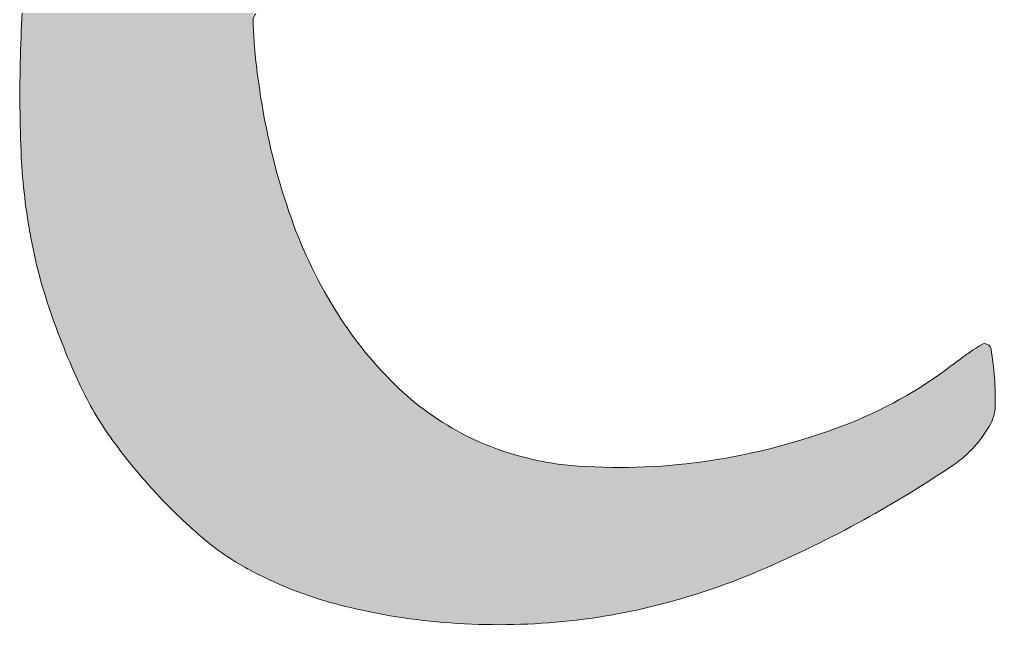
# Model space of a CAD drawing. Extents: x -1067 to 23308, y -6822 to 57810.
# Drawn here: x 430.62 to 433.254, y 94.007 to 95.641 of the extents above; entities that cross this region are included whole.
import ezdxf

# ---------------------------------------------------------------- set-up
doc = ezdxf.new("R2010")
doc.units = 0
doc.layers.get('0').update_dxf_attribs({"lineweight": 13})
doc.layers.add('G-XREF-____-OTLN', color=7, linetype='Continuous', lineweight=13)

# ---------------------------------------------------------------- blocks, each defined once
blk = doc.blocks.new('Blockreferenz-A0UJ2DPOXE')
at = {"layer": 'G-XREF-____-OTLN', "color": 0, "linetype": 'ByBlock', "lineweight": -2, "ltscale": 0.13}
for centre, major_axis, end_param in [((435.6958, 95.3949), (-5.0562, 0.4373), 0.053993), ((431.2725, 95.6402), (-0.0147, 0.0161), 0.86229), ((432.8057, 95.6877), (-1.555, -0.0481), 0.040783), ((432.5779, 95.6713), (-1.3239, -0.0951), 0.059532), ((434.3284, 95.439), (-3.7051, 0.1197), 0.073604), ((433.8294, 95.8366), (-2.5675, -0.339), 0.036103), ((433.0399, 95.7032), (-1.7641, -0.298), 0.173874), ((432.268, 95.3539), (-1.6435, -0.0679), 0.135113), ((432.5659, 95.5348), (-1.2119, -0.4304), 0.22269), ((432.028, 95.3111), (-1.3793, -0.2459), 0.148332), ((432.6109, 95.5073), (-1.9107, -0.6433), 0.112922), ((432.37, 95.4109), (-0.891, -0.5635), 0.247312), ((433.9004, 93.6903), (-0.6833, 1.0748), 0.021724), ((433.2242, 94.754), (0, 0.0132), 0.566294), ((433.2242, 94.7492), (0.0177, 0.0029), 1.40749), ((434.0224, 93.5464), (-0.8556, 1.1847), 0.025692), ((433.6837, 94.0154), (-0.4898, 0.7347), 0.037471), ((432.3408, 94.6036), (0.9104, 0.072), 0.084371), ((432.4291, 95.6372), (0.4151, -1.091), 0.287595), ((431.574, 95.0221), (-0.7892, -0.3693), 0.184038), ((432.5235, 94.6181), (0.7297, -0.0212), 0.107978), ((432.1639, 95.1938), (-0.5198, -0.5474), 0.317674), ((433.1516, 94.5998), (0.0896, -0.048), 0.462354), ((432.2223, 96.1808), (0.2633, -1.7289), 0.212432), ((432.9638, 94.7004), (0.1759, -0.2609), 0.486215), ((432.1213, 95.4142), (-1.2555, -0.8996), 0.119884), ((432.1815, 95.231), (-0.3404, -0.7196), 0.374994), ((432.2381, 96.0767), (-0.1098, -1.6399), 0.218036), ((431.3671, 97.0687), (1.5314, -2.7766), 0.089161), ((432.094, 95.3892), (-1.1117, -1.0183), 0.120739), ((431.3876, 97.0316), (1.2323, -2.8757), 0.099176), ((431.574, 94.7823), (-0.4609, -0.5379), 0.212404), ((431.7522, 95.1117), (-0.5154, -0.9523), 0.240438), ((431.88, 95.8825), (0.482, -1.8155), 0.145328), ((431.9011, 95.6812), (-0.4226, -1.6172), 0.173675), ((431.9225, 95.7224), (0.1452, -1.7066), 0.174649), ((431.9133, 95.8303), (-0.149, -1.815), 0.166803)]:
    blk.add_ellipse(centre, major_axis=major_axis, ratio=1, start_param=0, end_param=end_param, dxfattribs=at)
for points in [[(431.2354, 94.1602), (431.232, 96.9409), (431.2354, 96.9436)], [(431.215, 94.1717), (431.1936, 96.9076), (431.215, 96.9261)], [(431.232, 94.1621), (431.215, 96.9261), (431.232, 96.9409)], [(431.215, 94.1717), (431.215, 96.9261), (431.232, 94.1621)], [(431.232, 94.1621), (431.232, 96.9409), (431.2354, 94.1602)], [(431.1898, 94.1873), (431.1727, 96.8884), (431.1898, 96.9043)], [(431.1936, 94.1848), (431.1898, 96.9043), (431.1936, 96.9076)], [(431.1898, 94.1873), (431.1898, 96.9043), (431.1936, 94.1848)], [(431.1936, 94.1848), (431.1936, 96.9076), (431.215, 94.1717)], [(431.1489, 94.2158), (431.1324, 96.8498), (431.1489, 96.8662)], [(431.1523, 94.2132), (431.1489, 96.8662), (431.1523, 96.8694)], [(431.1489, 94.2158), (431.1489, 96.8662), (431.1523, 94.2132)], [(431.1727, 94.1986), (431.1523, 96.8694), (431.1727, 96.8884)], [(431.1523, 94.2132), (431.1523, 96.8694), (431.1727, 94.1986)], [(431.1727, 94.1986), (431.1727, 96.8884), (431.1898, 94.1873)], [(431.1324, 94.2285), (431.1131, 96.8306), (431.1324, 96.8498)], [(431.1324, 94.2285), (431.1324, 96.8498), (431.1489, 94.2158)], [(431.1093, 94.2477), (431.0903, 96.8066), (431.1093, 96.8269)], [(431.1131, 94.2444), (431.1093, 96.8269), (431.1131, 96.8306)], [(431.1093, 94.2477), (431.1093, 96.8269), (431.1131, 94.2444)], [(431.1131, 94.2444), (431.1131, 96.8306), (431.1324, 94.2285)], [(431.0711, 94.2819), (431.0678, 96.7825), (431.0711, 96.7862)], [(431.0903, 94.2644), (431.0711, 96.7862), (431.0903, 96.8066)], [(431.0711, 94.2819), (431.0711, 96.7862), (431.0903, 94.2644)], [(431.0903, 94.2644), (431.0903, 96.8066), (431.1093, 94.2477)], [(431.0458, 94.3057), (431.0343, 96.7442), (431.0458, 96.7574)], [(431.0678, 94.2848), (431.0458, 96.7574), (431.0678, 96.7825)], [(431.0458, 94.3057), (431.0458, 96.7574), (431.0678, 94.2848)], [(431.0678, 94.2848), (431.0678, 96.7825), (431.0711, 94.2819)], [(431.0242, 94.327), (431.0031, 96.7062), (431.0242, 96.732)], [(431.0343, 94.3171), (431.0242, 96.732), (431.0343, 96.7442)], [(431.0242, 94.327), (431.0242, 96.732), (431.0343, 94.3171)], [(431.0343, 94.3171), (431.0343, 96.7442), (431.0458, 94.3057)], [(431.0031, 94.3488), (430.9989, 96.7011), (431.0031, 96.7062)], [(431.0031, 94.3488), (431.0031, 96.7062), (431.0242, 94.327)], [(430.9824, 94.3709), (430.9656, 96.6574), (430.9824, 96.6794)], [(430.9989, 94.3533), (430.9824, 96.6794), (430.9989, 96.7011)], [(430.9824, 94.3709), (430.9824, 96.6794), (430.9989, 94.3533)], [(430.9989, 94.3533), (430.9989, 96.7011), (431.0031, 94.3488)], [(430.9617, 94.3939), (430.9416, 96.6236), (430.9617, 96.6521)], [(430.9656, 94.3896), (430.9617, 96.6521), (430.9656, 96.6574)], [(430.9617, 94.3939), (430.9617, 96.6521), (430.9656, 94.3896)], [(430.9656, 94.3896), (430.9656, 96.6574), (430.9824, 94.3709)], [(430.9338, 94.4266), (430.9219, 96.5945), (430.9338, 96.6127)], [(430.9416, 94.4173), (430.9338, 96.6127), (430.9416, 96.6236)], [(430.9338, 94.4266), (430.9338, 96.6127), (430.9416, 94.4173)], [(430.9416, 94.4173), (430.9416, 96.6236), (430.9617, 94.3939)], [(430.9219, 94.441), (430.9037, 96.5668), (430.9219, 96.5945)], [(430.9219, 94.441), (430.9219, 96.5945), (430.9338, 94.4266)], [(430.9027, 94.4652), (430.884, 96.5342), (430.9027, 96.5651)], [(430.9037, 94.4639), (430.9027, 96.5651), (430.9037, 96.5668)], [(430.9027, 94.4652), (430.9027, 96.5651), (430.9037, 94.4639)], [(430.9037, 94.4639), (430.9037, 96.5668), (430.9219, 94.441)], [(430.884, 94.4897), (430.8753, 96.5199), (430.884, 96.5342)], [(430.884, 94.4897), (430.884, 96.5342), (430.9027, 94.4652)], [(430.8658, 94.5146), (430.8505, 96.4756), (430.8658, 96.5028)], [(430.8753, 94.5016), (430.8658, 96.5028), (430.8753, 96.5199)], [(430.8658, 94.5146), (430.8658, 96.5028), (430.8753, 94.5016)], [(430.8753, 94.5016), (430.8753, 96.5199), (430.884, 94.4897)], [(430.8485, 94.5397), (430.836, 96.4475), (430.8485, 96.4719)], [(430.8505, 94.5366), (430.8485, 96.4719), (430.8505, 96.4756)], [(430.8485, 94.5397), (430.8485, 96.4719), (430.8505, 94.5366)], [(430.8505, 94.5366), (430.8505, 96.4756), (430.8658, 94.5146)], [(430.836, 94.559), (430.8235, 96.4231), (430.836, 96.4475)], [(430.836, 94.559), (430.836, 96.4475), (430.8485, 94.5397)], [(430.8221, 94.5818), (430.809, 96.3929), (430.8221, 96.4203)], [(430.8235, 94.5796), (430.8221, 96.4203), (430.8235, 96.4231)], [(430.8221, 94.5818), (430.8221, 96.4203), (430.8235, 94.5796)], [(430.8235, 94.5796), (430.8235, 96.4231), (430.836, 94.559)], [(430.809, 94.6051), (430.7976, 96.3692), (430.809, 96.3929)], [(430.809, 94.6051), (430.809, 96.3929), (430.8221, 94.5818)], [(430.7965, 94.6288), (430.7848, 96.3412), (430.7965, 96.3668)], [(430.7976, 94.6267), (430.7965, 96.3668), (430.7976, 96.3692)], [(430.7965, 94.6288), (430.7965, 96.3668), (430.7976, 94.6267)], [(430.7976, 94.6267), (430.7976, 96.3692), (430.809, 94.6051)], [(430.7848, 94.6528), (430.7729, 96.3149), (430.7848, 96.3412)], [(430.7848, 94.6528), (430.7848, 96.3412), (430.7965, 94.6288)], [(430.7729, 94.6791), (430.7691, 96.3062), (430.7729, 96.3149)], [(430.7729, 94.6791), (430.7729, 96.3149), (430.7848, 94.6528)], [(430.7691, 94.6873), (430.754, 96.2714), (430.7691, 96.3062)], [(430.7691, 94.6873), (430.7691, 96.3062), (430.7729, 94.6791)], [(430.7491, 94.734), (430.7395, 96.2369), (430.7491, 96.2601)], [(430.754, 94.7221), (430.7491, 96.2601), (430.754, 96.2714)], [(430.7491, 94.734), (430.7491, 96.2601), (430.754, 94.7221)], [(430.754, 94.7221), (430.754, 96.2714), (430.7691, 94.6873)], [(430.7395, 94.7572), (430.7263, 96.2049), (430.7395, 96.2369)], [(430.7395, 94.7572), (430.7395, 96.2369), (430.7491, 94.734)], [(430.7263, 94.7911), (430.7258, 96.2033), (430.7263, 96.2049)], [(430.7263, 94.7911), (430.7263, 96.2049), (430.7395, 94.7572)], [(430.7258, 94.7926), (430.7151, 96.1758), (430.7258, 96.2033)], [(430.7258, 94.7926), (430.7258, 96.2033), (430.7263, 94.7911)], [(430.7126, 94.8282), (430.7046, 96.1464), (430.7126, 96.1688)], [(430.7151, 94.8215), (430.7126, 96.1688), (430.7151, 96.1758)], [(430.7126, 94.8282), (430.7126, 96.1688), (430.7151, 94.8215)], [(430.7151, 94.8215), (430.7151, 96.1758), (430.7258, 94.7926)], [(430.7002, 94.864), (430.6949, 96.1167), (430.7002, 96.1329)], [(430.7046, 94.8512), (430.7002, 96.1329), (430.7046, 96.1464)], [(430.7002, 94.864), (430.7002, 96.1329), (430.7046, 94.8512)], [(430.7046, 94.8512), (430.7046, 96.1464), (430.7126, 94.8282)], [(430.6895, 94.897), (430.6859, 96.0869), (430.6895, 96.0989)], [(430.6949, 94.8804), (430.6895, 96.0989), (430.6949, 96.1167)], [(430.6895, 94.897), (430.6895, 96.0989), (430.6949, 94.8804)], [(430.6949, 94.8804), (430.6949, 96.1167), (430.7002, 94.864)], [(430.6859, 94.9092), (430.6797, 96.0641), (430.6859, 96.0869)], [(430.6859, 94.9092), (430.6859, 96.0869), (430.6895, 94.897)], [(430.6777, 94.9376), (430.6707, 96.0282), (430.6777, 96.0568)], [(430.6797, 94.9302), (430.6777, 96.0568), (430.6797, 96.0641)], [(430.6777, 94.9376), (430.6777, 96.0568), (430.6797, 94.9302)], [(430.6797, 94.9302), (430.6797, 96.0641), (430.6859, 94.9092)], [(430.6703, 94.9653), (430.6633, 95.9944), (430.6703, 96.0265)], [(430.6707, 94.9636), (430.6703, 96.0265), (430.6707, 96.0282)], [(430.6703, 94.9653), (430.6703, 96.0265), (430.6707, 94.9636)], [(430.6707, 94.9636), (430.6707, 96.0282), (430.6777, 94.9376)], [(430.6633, 94.9942), (430.6625, 95.9906), (430.6633, 95.9944)], [(430.6633, 94.9942), (430.6633, 95.9944), (430.6703, 94.9653)], [(430.6625, 94.9973), (430.657, 95.9622), (430.6625, 95.9906)], [(430.6625, 94.9973), (430.6625, 95.9906), (430.6633, 94.9942)], [(430.6552, 95.0311), (430.6515, 95.9299), (430.6552, 95.9516)], [(430.657, 95.0228), (430.6552, 95.9516), (430.657, 95.9622)], [(430.6552, 95.0311), (430.6552, 95.9516), (430.657, 95.0228)], [(430.657, 95.0228), (430.657, 95.9622), (430.6625, 94.9973)], [(430.6515, 95.0505), (430.6487, 95.9107), (430.6515, 95.9299)], [(430.6515, 95.0505), (430.6515, 95.9299), (430.6552, 95.0311)], [(430.6468, 95.0768), (430.6428, 95.8648), (430.6468, 95.8974)], [(430.6487, 95.0651), (430.6468, 95.8974), (430.6487, 95.9107)], [(430.6468, 95.0768), (430.6468, 95.8974), (430.6487, 95.0651)], [(430.6487, 95.0651), (430.6487, 95.9107), (430.6515, 95.0505)], [(431.2354, 94.1602), (431.2354, 95.9111), (431.2356, 94.1601)], [(431.2356, 94.1601), (431.2354, 95.9111), (431.2356, 95.9091)], [(431.2356, 94.1601), (431.2356, 95.9091), (431.2362, 94.1598)], [(431.2362, 94.1598), (431.2356, 95.9091), (431.2362, 95.9071)], [(431.2362, 94.1598), (431.2362, 95.9071), (431.2369, 94.1594)], [(431.2369, 94.1594), (431.2362, 95.9071), (431.2369, 95.9057)], [(431.2369, 94.1594), (431.2369, 95.9057), (431.237, 94.1593)], [(431.237, 94.1593), (431.2369, 95.9057), (431.237, 95.9053)], [(431.237, 94.1593), (431.237, 95.9053), (431.2381, 94.1587)], [(431.2381, 94.1587), (431.237, 95.9053), (431.2381, 95.9036)], [(431.2381, 94.1587), (431.2381, 95.9036), (431.2395, 94.158)], [(431.2395, 94.158), (431.2381, 95.9036), (431.2395, 95.9021)], [(431.2395, 94.158), (431.2395, 95.9021), (431.2411, 94.1572)], [(431.2411, 94.1572), (431.2395, 95.9021), (431.2411, 95.9008)], [(431.2411, 94.1572), (431.2411, 95.9008), (431.2429, 94.1563)], [(431.2429, 94.1563), (431.2411, 95.9008), (431.2429, 95.8998)], [(431.2429, 94.1563), (431.2429, 95.8998), (431.2447, 94.1553)], [(431.2447, 94.1553), (431.2429, 95.8998), (431.2447, 95.899)], [(431.2447, 94.1553), (431.2447, 95.899), (431.2467, 94.1543)], [(431.2467, 94.1543), (431.2447, 95.899), (431.2467, 95.8985)], [(431.2467, 94.1543), (431.2467, 95.8985), (431.2488, 94.1532)], [(431.2488, 94.1532), (431.2467, 95.8985), (431.2488, 95.8984)], [(431.2488, 94.1532), (431.2488, 95.8984), (431.2507, 94.1522)], [(431.2507, 94.1522), (431.2488, 95.8984), (431.2507, 95.8984)], [(431.2507, 95.6395), (431.2507, 95.8984), (431.2508, 95.6427)], [(430.6426, 95.1017), (430.6396, 95.8322), (430.6426, 95.8631)], [(430.6428, 95.1007), (430.6426, 95.8631), (430.6428, 95.8648)], [(430.6426, 95.1017), (430.6426, 95.8631), (430.6428, 95.1007)], [(430.6428, 95.1007), (430.6428, 95.8648), (430.6468, 95.0768)], [(430.6396, 95.1229), (430.6373, 95.8035), (430.6396, 95.8322)], [(430.6396, 95.1229), (430.6396, 95.8322), (430.6426, 95.1017)], [(430.6373, 95.1383), (430.6329, 95.7461), (430.6373, 95.8035)], [(430.6373, 95.1383), (430.6373, 95.8035), (430.6396, 95.1229)], [(430.6325, 95.1791), (430.6293, 95.6868), (430.6325, 95.7411)], [(430.6329, 95.1751), (430.6325, 95.7411), (430.6329, 95.7461)], [(430.6325, 95.1791), (430.6325, 95.7411), (430.6329, 95.1751)], [(430.6329, 95.1751), (430.6329, 95.7461), (430.6373, 95.1383)], [(430.6293, 95.212), (430.6271, 95.65), (430.6293, 95.6868)], [(430.6293, 95.212), (430.6293, 95.6868), (430.6325, 95.1791)], [(430.6265, 95.2489), (430.6246, 95.5885), (430.6265, 95.6357)], [(430.6271, 95.2411), (430.6265, 95.6357), (430.6271, 95.65)], [(430.6265, 95.2489), (430.6265, 95.6357), (430.6271, 95.2411)], [(430.6271, 95.2411), (430.6271, 95.65), (430.6293, 95.212)], [(431.2507, 94.1522), (431.2507, 95.6395), (431.252, 94.1516)], [(431.252, 94.1516), (431.2507, 95.6395), (431.252, 95.6078)], [(431.252, 94.1516), (431.252, 95.6078), (431.2539, 94.1506)], [(431.2539, 94.1506), (431.252, 95.6078), (431.2539, 95.5762)], [(430.6246, 95.2859), (430.6233, 95.5587), (430.6246, 95.5885)], [(430.6246, 95.2859), (430.6246, 95.5885), (430.6265, 95.2489)], [(431.2539, 94.1506), (431.2539, 95.5762), (431.2561, 94.1494)], [(431.2561, 94.1494), (431.2539, 95.5762), (431.2561, 95.5499)], [(430.6233, 95.3243), (430.6224, 95.5172), (430.6233, 95.5587)], [(430.6233, 95.3243), (430.6233, 95.5587), (430.6246, 95.2859)], [(431.2561, 94.1494), (431.2561, 95.5499), (431.2588, 94.1481)], [(431.2588, 94.1481), (431.2561, 95.5499), (431.2588, 95.5237)], [(431.2588, 94.1481), (431.2588, 95.5237), (431.262, 94.1464)], [(431.262, 94.1464), (431.2588, 95.5237), (431.262, 95.4976)], [(430.6224, 95.3541), (430.6218, 95.4905), (430.6224, 95.5172)], [(430.6224, 95.3541), (430.6224, 95.5172), (430.6233, 95.3243)], [(431.262, 94.1464), (431.262, 95.4976), (431.2685, 94.1431)], [(431.2685, 94.1431), (431.262, 95.4976), (431.2685, 95.4513)], [(430.6218, 95.399), (430.6214, 95.4223), (430.6218, 95.4905)], [(430.6218, 95.399), (430.6218, 95.4905), (430.6224, 95.3541)], [(431.2685, 94.1431), (431.2685, 95.4513), (431.2754, 94.1395)], [(431.2754, 94.1395), (431.2685, 95.4513), (431.2754, 95.4079)], [(431.2754, 94.1395), (431.2754, 95.4079), (431.2759, 94.1393)], [(431.2759, 94.1393), (431.2754, 95.4079), (431.2759, 95.4051)], [(431.2759, 94.1393), (431.2759, 95.4051), (431.2852, 94.1349)], [(431.2852, 94.1349), (431.2759, 95.4051), (431.2852, 95.3541)], [(431.2852, 94.1349), (431.2852, 95.3541), (431.2961, 94.1299)], [(431.2961, 94.1299), (431.2852, 95.3541), (431.2961, 95.3034)], [(431.2961, 94.1299), (431.2961, 95.3034), (431.3084, 94.1241)], [(431.3084, 94.1241), (431.2961, 95.3034), (431.3084, 95.2531)], [(431.3084, 94.1241), (431.3084, 95.2531), (431.3148, 94.1212)], [(431.3148, 94.1212), (431.3084, 95.2531), (431.3148, 95.23)], [(431.3148, 94.1212), (431.3148, 95.23), (431.3222, 94.1181)], [(431.3222, 94.1181), (431.3148, 95.23), (431.3222, 95.2031)], [(431.3222, 94.1181), (431.3222, 95.2031), (431.3374, 94.1117)], [(431.3374, 94.1117), (431.3222, 95.2031), (431.3374, 95.1535)], [(431.3374, 94.1117), (431.3374, 95.1535), (431.354, 94.1048)], [(431.354, 94.1048), (431.3374, 95.1535), (431.354, 95.1044)], [(431.354, 94.1048), (431.354, 95.1044), (431.3548, 94.1044)], [(431.3548, 94.1044), (431.354, 95.1044), (431.3548, 95.1024)], [(431.3548, 94.1044), (431.3548, 95.1024), (431.3708, 94.0985)], [(431.3708, 94.0985), (431.3548, 95.1024), (431.3708, 95.0598)], [(431.3708, 94.0985), (431.3708, 95.0598), (431.3893, 94.0916)], [(431.3893, 94.0916), (431.3708, 95.0598), (431.3893, 95.0157)], [(431.3893, 94.0916), (431.3893, 95.0157), (431.3955, 94.0893)], [(431.3955, 94.0893), (431.3893, 95.0157), (431.3955, 95.0024)], [(431.3955, 94.0893), (431.3955, 95.0024), (431.4093, 94.0848)], [(431.4093, 94.0848), (431.3955, 95.0024), (431.4093, 94.9724)], [(431.4093, 94.0848), (431.4093, 94.9724), (431.431, 94.0777)], [(431.431, 94.0777), (431.4093, 94.9724), (431.431, 94.9299)], [(431.431, 94.0777), (431.431, 94.9299), (431.4367, 94.0758)], [(431.4367, 94.0758), (431.431, 94.9299), (431.4367, 94.9197)], [(431.4367, 94.0758), (431.4367, 94.9197), (431.4542, 94.0709)], [(431.4542, 94.0709), (431.4367, 94.9197), (431.4542, 94.8882)], [(431.4542, 94.0709), (431.4542, 94.8882), (431.4785, 94.064)], [(431.4785, 94.064), (431.4542, 94.8882), (431.4785, 94.8483)], [(431.4785, 94.064), (431.4785, 94.8483), (431.479, 94.0639)], [(431.479, 94.0639), (431.4785, 94.8483), (431.479, 94.8474)], [(431.479, 94.0639), (431.479, 94.8474), (431.503, 94.058)], [(431.503, 94.058), (431.479, 94.8474), (431.503, 94.8112)], [(431.503, 94.058), (431.503, 94.8112), (431.5254, 94.0525)], [(431.5254, 94.0525), (431.503, 94.8112), (431.5254, 94.7801)], [(431.5254, 94.0525), (431.5254, 94.7801), (431.5284, 94.0518)], [(431.5284, 94.0518), (431.5254, 94.7801), (431.5284, 94.776)], [(431.5284, 94.0518), (431.5284, 94.776), (431.5553, 94.046)], [(431.5553, 94.046), (431.5284, 94.776), (431.5553, 94.7418)], [(433.2055, 94.4993), (433.1973, 94.7522), (433.2055, 94.7576)], [(433.2136, 94.5091), (433.2055, 94.7576), (433.2136, 94.7629)], [(433.2055, 94.4993), (433.2055, 94.7576), (433.2136, 94.5091)], [(433.2171, 94.514), (433.2136, 94.7629), (433.2171, 94.7651)], [(433.2136, 94.5091), (433.2136, 94.7629), (433.2171, 94.514)], [(433.2182, 94.5156), (433.2171, 94.7651), (433.2182, 94.7657)], [(433.2171, 94.514), (433.2171, 94.7651), (433.2182, 94.5156)], [(433.2193, 94.5172), (433.2182, 94.7657), (433.2193, 94.7662)], [(433.2182, 94.5156), (433.2182, 94.7657), (433.2193, 94.5172)], [(433.2205, 94.5189), (433.2193, 94.7662), (433.2205, 94.7666)], [(433.2193, 94.5172), (433.2193, 94.7662), (433.2205, 94.5189)], [(433.2217, 94.5206), (433.2205, 94.7666), (433.2217, 94.7669)], [(433.2205, 94.5189), (433.2205, 94.7666), (433.2217, 94.5206)], [(433.2229, 94.5223), (433.2217, 94.7669), (433.2229, 94.7671)], [(433.2217, 94.5206), (433.2217, 94.7669), (433.2229, 94.5223)], [(433.2242, 94.5241), (433.2229, 94.7671), (433.2242, 94.7672)], [(433.2229, 94.5223), (433.2229, 94.7671), (433.2242, 94.5241)], [(433.2242, 94.5241), (433.2242, 94.7672), (433.227, 94.5281)], [(433.227, 94.5281), (433.2242, 94.7672), (433.227, 94.767)], [(433.227, 94.5281), (433.227, 94.767), (433.2283, 94.5299)], [(433.2283, 94.5299), (433.227, 94.767), (433.2283, 94.7666)], [(433.2283, 94.5299), (433.2283, 94.7666), (433.2297, 94.5324)], [(433.2297, 94.5324), (433.2283, 94.7666), (433.2297, 94.7663)], [(433.2297, 94.5324), (433.2297, 94.7663), (433.2323, 94.5368)], [(433.2323, 94.5368), (433.2297, 94.7663), (433.2323, 94.7652)], [(433.2323, 94.5368), (433.2323, 94.7652), (433.2347, 94.5408)], [(433.2347, 94.5408), (433.2323, 94.7652), (433.2347, 94.7638)], [(433.2347, 94.5408), (433.2347, 94.7638), (433.2369, 94.5445)], [(433.2369, 94.5445), (433.2347, 94.7638), (433.2369, 94.762)], [(433.2369, 94.5445), (433.2369, 94.762), (433.2387, 94.5476)], [(433.2387, 94.5476), (433.2369, 94.762), (433.2387, 94.7598)], [(433.2387, 94.5476), (433.2387, 94.7598), (433.2402, 94.5501)], [(433.2402, 94.5501), (433.2387, 94.7598), (433.2402, 94.7574)], [(433.2402, 94.5501), (433.2402, 94.7574), (433.2412, 94.5519)], [(433.2412, 94.5519), (433.2402, 94.7574), (433.2412, 94.7549)], [(431.5553, 94.046), (431.5553, 94.7418), (431.5727, 94.0423)], [(431.5727, 94.0423), (431.5553, 94.7418), (431.5727, 94.7215)], [(433.1668, 94.4602), (433.1602, 94.7264), (433.1668, 94.7312)], [(433.1795, 94.4713), (433.1668, 94.7312), (433.1795, 94.7402)], [(433.1668, 94.4602), (433.1668, 94.7312), (433.1795, 94.4713)], [(433.1803, 94.4721), (433.1795, 94.7402), (433.1803, 94.7407)], [(433.1795, 94.4713), (433.1795, 94.7402), (433.1803, 94.4721)], [(433.1939, 94.486), (433.1803, 94.7407), (433.1939, 94.75)], [(433.1803, 94.4721), (433.1803, 94.7407), (433.1939, 94.486)], [(433.1973, 94.4895), (433.1939, 94.75), (433.1973, 94.7522)], [(433.1939, 94.486), (433.1939, 94.75), (433.1973, 94.4895)], [(433.1973, 94.4895), (433.1973, 94.7522), (433.2055, 94.4993)], [(433.2412, 94.5519), (433.2412, 94.7549), (433.2413, 94.552)], [(433.2413, 94.552), (433.2412, 94.7549), (433.2413, 94.7548)], [(433.2413, 94.552), (433.2413, 94.7548), (433.2419, 94.5533)], [(433.2419, 94.5533), (433.2413, 94.7548), (433.2419, 94.7521)], [(433.2419, 94.5533), (433.2419, 94.7521), (433.2443, 94.5582)], [(433.2443, 94.5582), (433.2419, 94.7521), (433.2443, 94.7369)], [(433.2443, 94.5582), (433.2443, 94.7369), (433.2446, 94.5589)], [(433.2446, 94.5589), (433.2443, 94.7369), (433.2446, 94.7345)], [(433.2446, 94.5589), (433.2446, 94.7345), (433.2464, 94.5634)], [(433.2464, 94.5634), (433.2446, 94.7345), (433.2464, 94.7216)], [(431.5727, 94.0423), (431.5727, 94.7215), (431.5836, 94.0403)], [(431.5836, 94.0403), (431.5727, 94.7215), (431.5836, 94.7088)], [(431.5836, 94.0403), (431.5836, 94.7088), (431.6132, 94.0348)], [(431.6132, 94.0348), (431.5836, 94.7088), (431.6132, 94.677)], [(433.1366, 94.4374), (433.0925, 94.6768), (433.1366, 94.7088)], [(433.1397, 94.4395), (433.1366, 94.7088), (433.1397, 94.7111)], [(433.1366, 94.4374), (433.1366, 94.7088), (433.1397, 94.4395)], [(433.1516, 94.4482), (433.1397, 94.7111), (433.1516, 94.7201)], [(433.1397, 94.4395), (433.1397, 94.7111), (433.1516, 94.4482)], [(433.1602, 94.4545), (433.1516, 94.7201), (433.1602, 94.7264)], [(433.1516, 94.4482), (433.1516, 94.7201), (433.1602, 94.4545)], [(433.1602, 94.4545), (433.1602, 94.7264), (433.1668, 94.4602)], [(433.2464, 94.5634), (433.2464, 94.7216), (433.2475, 94.5662)], [(433.2475, 94.5662), (433.2464, 94.7216), (433.2475, 94.7127)], [(433.2475, 94.5662), (433.2475, 94.7127), (433.2483, 94.5687)], [(433.2483, 94.5687), (433.2475, 94.7127), (433.2483, 94.7063)], [(433.2483, 94.5687), (433.2483, 94.7063), (433.2498, 94.5737)], [(433.2498, 94.5737), (433.2483, 94.7063), (433.2498, 94.6917)], [(431.6132, 94.0348), (431.6132, 94.677), (431.6203, 94.0335)], [(431.6203, 94.0335), (431.6132, 94.677), (431.6203, 94.6699)], [(433.0925, 94.4083), (433.0913, 94.676), (433.0925, 94.6768)], [(433.0925, 94.4083), (433.0925, 94.6768), (433.1366, 94.4374)], [(433.2498, 94.5737), (433.2498, 94.6917), (433.2499, 94.574)], [(433.2499, 94.574), (433.2498, 94.6917), (433.2499, 94.691)], [(433.2499, 94.574), (433.2499, 94.691), (433.2512, 94.58)], [(433.2512, 94.58), (433.2499, 94.691), (433.2512, 94.6757)], [(431.6203, 94.0335), (431.6203, 94.6699), (431.6441, 94.0298)], [(431.6441, 94.0298), (431.6203, 94.6699), (431.6441, 94.6464)], [(433.0913, 94.4075), (433.0448, 94.6455), (433.0913, 94.676)], [(433.0913, 94.4075), (433.0913, 94.676), (433.0925, 94.4083)], [(433.2512, 94.58), (433.2512, 94.6757), (433.2515, 94.5813)], [(433.2515, 94.5813), (433.2512, 94.6757), (433.2515, 94.6713)], [(433.2515, 94.5813), (433.2515, 94.6713), (433.2522, 94.5855)], [(433.2522, 94.5855), (433.2515, 94.6713), (433.2522, 94.6625)], [(433.2522, 94.5855), (433.2522, 94.6625), (433.2527, 94.5891)], [(433.2527, 94.5891), (433.2522, 94.6625), (433.2527, 94.6526)], [(433.2527, 94.5891), (433.2527, 94.6526), (433.2528, 94.5915)], [(433.2528, 94.5915), (433.2527, 94.6526), (433.2528, 94.6494)], [(431.6441, 94.0298), (431.6441, 94.6464), (431.6681, 94.026)], [(431.6681, 94.026), (431.6441, 94.6464), (431.6681, 94.6248)], [(431.6681, 94.026), (431.6681, 94.6248), (431.6738, 94.0253)], [(431.6738, 94.0253), (431.6681, 94.6248), (431.6738, 94.6197)], [(433.0445, 94.3777), (432.9966, 94.6172), (433.0445, 94.6453)], [(433.0448, 94.3779), (433.0445, 94.6453), (433.0448, 94.6455)], [(433.0445, 94.3777), (433.0445, 94.6453), (433.0448, 94.3779)], [(433.0448, 94.3779), (433.0448, 94.6455), (433.0913, 94.4075)], [(433.2528, 94.5915), (433.2528, 94.6494), (433.2532, 94.5969)], [(433.2532, 94.5969), (433.2528, 94.6494), (433.2532, 94.6387)], [(433.2532, 94.5969), (433.2532, 94.6387), (433.2533, 94.6009)], [(433.2533, 94.6009), (433.2532, 94.6387), (433.2533, 94.6363)], [(433.2533, 94.6009), (433.2533, 94.6363), (433.2535, 94.61)], [(433.2535, 94.61), (433.2533, 94.6363), (433.2535, 94.6249)], [(433.2535, 94.61), (433.2535, 94.6249), (433.2535, 94.6232)], [(431.6738, 94.0253), (431.6738, 94.6197), (431.7048, 94.0214)], [(431.7048, 94.0214), (431.6738, 94.6197), (431.7048, 94.5946)], [(432.9963, 94.3483), (432.9478, 94.5915), (432.9963, 94.617)], [(432.9966, 94.3484), (432.9963, 94.617), (432.9966, 94.6172)], [(432.9963, 94.3483), (432.9963, 94.617), (432.9966, 94.3484)], [(432.9966, 94.3484), (432.9966, 94.6172), (433.0445, 94.3777)], [(431.7048, 94.0214), (431.7048, 94.5946), (431.7161, 94.02)], [(431.7161, 94.02), (431.7048, 94.5946), (431.7161, 94.5864)], [(431.7161, 94.02), (431.7161, 94.5864), (431.7372, 94.018)], [(431.7372, 94.018), (431.7161, 94.5864), (431.7372, 94.5711)], [(432.9467, 94.3192), (432.8985, 94.5685), (432.9467, 94.591)], [(432.9478, 94.3198), (432.9467, 94.591), (432.9478, 94.5915)], [(432.9467, 94.3192), (432.9467, 94.591), (432.9478, 94.3198)], [(432.9478, 94.3198), (432.9478, 94.5915), (432.9963, 94.3483)], [(431.7372, 94.018), (431.7372, 94.5711), (431.7643, 94.0153)], [(431.7643, 94.0153), (431.7372, 94.5711), (431.7643, 94.5536)], [(431.7643, 94.0153), (431.7643, 94.5536), (431.7707, 94.0149)], [(431.7707, 94.0149), (431.7643, 94.5536), (431.7707, 94.5494)], [(431.7707, 94.0149), (431.7707, 94.5494), (431.8054, 94.0125)], [(431.8054, 94.0125), (431.7707, 94.5494), (431.8054, 94.5295)], [(432.8442, 94.2629), (432.8072, 94.5329), (432.8442, 94.5462)], [(432.853, 94.2675), (432.8442, 94.5462), (432.853, 94.5498)], [(432.8442, 94.2629), (432.8442, 94.5462), (432.853, 94.2675)], [(432.896, 94.2907), (432.853, 94.5498), (432.896, 94.5674)], [(432.853, 94.2675), (432.853, 94.5498), (432.896, 94.2907)], [(432.8985, 94.2921), (432.896, 94.5674), (432.8985, 94.5685)], [(432.896, 94.2907), (432.896, 94.5674), (432.8985, 94.2921)], [(432.8985, 94.2921), (432.8985, 94.5685), (432.9467, 94.3192)], [(431.8054, 94.0125), (431.8054, 94.5295), (431.8148, 94.0119)], [(431.8148, 94.0119), (431.8054, 94.5295), (431.8148, 94.5248)], [(431.8148, 94.0119), (431.8148, 94.5248), (431.8411, 94.0108)], [(431.8411, 94.0108), (431.8148, 94.5248), (431.8411, 94.5115)], [(432.786, 94.233), (432.7609, 94.5172), (432.786, 94.5252)], [(432.8072, 94.2436), (432.786, 94.5252), (432.8072, 94.5329)], [(432.786, 94.233), (432.786, 94.5252), (432.8072, 94.2436)], [(432.8072, 94.2436), (432.8072, 94.5329), (432.8442, 94.2629)], [(431.8411, 94.0108), (431.8411, 94.5115), (431.8654, 94.0099)], [(431.8654, 94.0099), (431.8411, 94.5115), (431.8654, 94.5009)], [(431.8654, 94.0099), (431.8654, 94.5009), (431.8867, 94.0096)], [(431.8867, 94.0096), (431.8654, 94.5009), (431.8867, 94.4916)], [(432.7142, 94.1982), (432.6674, 94.4895), (432.7142, 94.5027)], [(432.727, 94.2043), (432.7142, 94.5027), (432.727, 94.5063)], [(432.7142, 94.1982), (432.7142, 94.5027), (432.727, 94.2043)], [(432.7609, 94.2205), (432.727, 94.5063), (432.7609, 94.5172)], [(432.727, 94.2043), (432.727, 94.5063), (432.7609, 94.2205)], [(432.7609, 94.2205), (432.7609, 94.5172), (432.786, 94.233)], [(431.8867, 94.0096), (431.8867, 94.4916), (431.916, 94.0092)], [(431.916, 94.0092), (431.8867, 94.4916), (431.916, 94.481)], [(431.916, 94.0092), (431.916, 94.481), (431.9334, 94.0095)], [(431.9334, 94.0095), (431.916, 94.481), (431.9334, 94.4746)], [(431.9334, 94.0095), (431.9334, 94.4746), (431.9666, 94.01)], [(431.9666, 94.01), (431.9334, 94.4746), (431.9666, 94.4649)], [(432.5778, 94.1385), (432.5466, 94.4622), (432.5778, 94.4687)], [(432.6073, 94.1507), (432.5778, 94.4687), (432.6073, 94.4748)], [(432.5778, 94.1385), (432.5778, 94.4687), (432.6073, 94.1507)], [(432.6199, 94.1559), (432.6073, 94.4748), (432.6199, 94.4779)], [(432.6073, 94.1507), (432.6073, 94.4748), (432.6199, 94.1559)], [(432.6672, 94.1767), (432.6199, 94.4779), (432.6672, 94.4895)], [(432.6199, 94.1559), (432.6199, 94.4779), (432.6672, 94.1767)], [(432.6672, 94.1767), (432.6672, 94.4895), (432.6674, 94.1768)], [(432.6674, 94.1768), (432.6672, 94.4895), (432.6674, 94.4895)], [(432.6674, 94.1768), (432.6674, 94.4895), (432.7142, 94.1982)], [(431.9666, 94.01), (431.9666, 94.4649), (431.9812, 94.0106)], [(431.9812, 94.0106), (431.9666, 94.4649), (431.9812, 94.4606)], [(431.9812, 94.0106), (431.9812, 94.4606), (432.0172, 94.0122)], [(432.0172, 94.0122), (431.9812, 94.4606), (432.0172, 94.4524)], [(432.0172, 94.0122), (432.0172, 94.4524), (432.0297, 94.0131)], [(432.0297, 94.0131), (432.0172, 94.4524), (432.0297, 94.4496)], [(432.0297, 94.0131), (432.0297, 94.4496), (432.0677, 94.0158)], [(432.0677, 94.0158), (432.0297, 94.4496), (432.0677, 94.4434)], [(432.0677, 94.0158), (432.0677, 94.4434), (432.0788, 94.0169)], [(432.0788, 94.0169), (432.0677, 94.4434), (432.0788, 94.4417)], [(432.0788, 94.0169), (432.0788, 94.4417), (432.1173, 94.0207)], [(432.1173, 94.0207), (432.0788, 94.4417), (432.1173, 94.4379)], [(432.4058, 94.0792), (432.367, 94.4382), (432.4058, 94.4419)], [(432.4264, 94.0854), (432.4058, 94.4419), (432.4264, 94.4439)], [(432.4058, 94.0792), (432.4058, 94.4419), (432.4264, 94.0854)], [(432.4494, 94.0924), (432.4264, 94.4439), (432.4494, 94.447)], [(432.4264, 94.0854), (432.4264, 94.4439), (432.4494, 94.0924)], [(432.4856, 94.1045), (432.4494, 94.447), (432.4856, 94.4518)], [(432.4494, 94.0924), (432.4494, 94.447), (432.4856, 94.1045)], [(432.4925, 94.1068), (432.4856, 94.4518), (432.4925, 94.453)], [(432.4856, 94.1045), (432.4856, 94.4518), (432.4925, 94.1068)], [(432.5354, 94.1221), (432.4925, 94.453), (432.5354, 94.4603)], [(432.4925, 94.1068), (432.4925, 94.453), (432.5354, 94.1221)], [(432.5466, 94.1265), (432.5354, 94.4603), (432.5466, 94.4622)], [(432.5354, 94.1221), (432.5354, 94.4603), (432.5466, 94.1265)], [(432.5466, 94.1265), (432.5466, 94.4622), (432.5778, 94.1385)], [(432.1173, 94.0207), (432.1173, 94.4379), (432.1283, 94.0222)], [(432.1283, 94.0222), (432.1173, 94.4379), (432.1283, 94.4368)], [(432.1283, 94.0222), (432.1283, 94.4368), (432.1667, 94.0271)], [(432.1667, 94.0271), (432.1283, 94.4368), (432.1667, 94.4349)], [(432.1667, 94.0271), (432.1667, 94.4349), (432.1879, 94.0305)], [(432.1879, 94.0305), (432.1667, 94.4349), (432.1879, 94.4339)], [(432.1879, 94.0305), (432.1879, 94.4339), (432.216, 94.0349)], [(432.216, 94.0349), (432.1879, 94.4339), (432.216, 94.4335)], [(432.216, 94.0349), (432.216, 94.4335), (432.2476, 94.0409)], [(432.2476, 94.0409), (432.216, 94.4335), (432.2476, 94.4331)], [(432.265, 94.0442), (432.2476, 94.4331), (432.265, 94.4335)], [(432.2476, 94.0409), (432.2476, 94.4331), (432.265, 94.0442)], [(432.3073, 94.0535), (432.265, 94.4335), (432.3073, 94.4346)], [(432.265, 94.0442), (432.265, 94.4335), (432.3073, 94.0535)], [(432.3136, 94.0549), (432.3073, 94.4346), (432.3136, 94.4349)], [(432.3073, 94.0535), (432.3073, 94.4346), (432.3136, 94.0549)], [(432.362, 94.067), (432.3136, 94.4349), (432.362, 94.4379)], [(432.3136, 94.0549), (432.3136, 94.4349), (432.362, 94.067)], [(432.367, 94.0684), (432.362, 94.4379), (432.367, 94.4382)], [(432.362, 94.067), (432.362, 94.4379), (432.367, 94.0684)], [(432.367, 94.0684), (432.367, 94.4382), (432.4058, 94.0792)]]:
    blk.add_solid(points, dxfattribs=at)

msp = doc.modelspace()

# ---------------------------------------------------------------- block references
at = {"ltscale": 0.13}
msp.add_blockref('Blockreferenz-A0UJ2DPOXE', (0, 0), dxfattribs=at)

doc.saveas('drawing.dxf')
